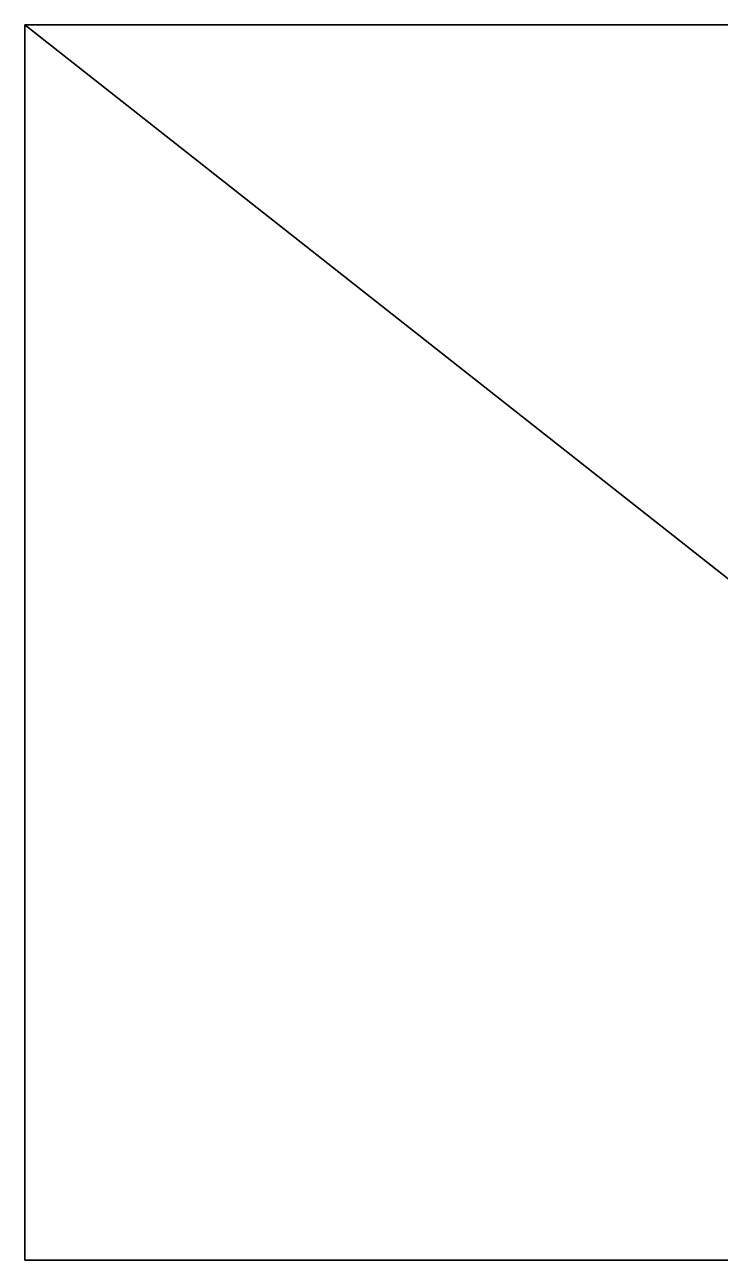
# Model space of a CAD drawing. Extents: x -2332 to 11, y -411 to 679.
# Drawn here: x -862 to -480, y 0 to 679 of the extents above; entities that cross this region are included whole.
import ezdxf

# ---------------------------------------------------------------- set-up
doc = ezdxf.new("R2010")
doc.units = 0
doc.header["$LTSCALE"] = 25.4
doc.layers.get('0').update_dxf_attribs({"linetype": 'CONTINUOUS'})
doc.layers.add('ABF_CUTTINGLINES', color=22, linetype='CONTINUOUS')

# ---------------------------------------------------------------- blocks, each defined once
blk = doc.blocks.new('GROUP9_2')
at = {"layer": 'ABF_CUTTINGLINES', "color": 0}
blk.add_polyline3d([(-861.92, 0, 0), (0, 0, 0), (0, 679, 0), (-861.92, 679, 0), (-861.92, 0, 0)], close=True, dxfattribs=at)
blk = doc.blocks.new('_______2')
at = {"layer": 'ABF_CUTTINGLINES', "color": 0}
for p, q in [((-861.92, 679), (-861.92, 0)), ((0, 679), (-861.92, 679)), ((0, 679, 18), (-861.92, 679, 18)), ((-861.92, 679, 18), (-861.92, 0, 18)), ((0, 679), (-861.92, 679)), ((-861.92, 679), (-861.92, 679, 18)), ((0, 679, 18), (-861.92, 679, 18)), ((-861.92, 679), (-861.92, 0)), ((-861.92, 679, 18), (-861.92, 0, 18)), ((-861.92, 679), (-861.92, 679, 18)), ((-861.92, 0), (0, 0)), ((-861.92, 0, 18), (0, 0, 18)), ((-861.92, 0), (0, 0)), ((-861.92, 0, 18), (0, 0, 18)), ((-861.92, 0), (-861.92, 0, 18)), ((-861.92, 0), (-861.92, 0, 18))]:
    blk.add_line(p, q, dxfattribs=at)
blk.add_blockref('GROUP9_2', (0, 0, 18), dxfattribs=at)
at = {"color": 0}
mesh = blk.add_polyface(dxfattribs=at)
corners = [(-861.92, 679), (0, 0), (-861.92, 0), (0, 679)]
mesh.append_faces([[corners[k] for k in face] for face in [(0, 1, 2), (1, 0, 3)]], dxfattribs={"vtx0": -1, "color": 0})
at = {"color": 7}
mesh = blk.add_polyface(dxfattribs=at)
corners = [(0, 0, 18), (-861.92, 679, 18), (-861.92, 0, 18), (0, 679, 18)]
mesh.append_faces([[corners[k] for k in face] for face in [(0, 1, 2), (1, 0, 3)]], dxfattribs={"vtx0": -1, "color": 7})
at = {"color": 0}
mesh = blk.add_polyface(dxfattribs=at)
corners = [(-861.92, 679, 18), (0, 679), (-861.92, 679), (0, 679, 18)]
mesh.append_faces([[corners[k] for k in face] for face in [(0, 1, 2), (1, 0, 3)]], dxfattribs={"vtx0": -1, "color": 0})
mesh = blk.add_polyface(dxfattribs=at)
corners = [(-861.92, 679, 18), (-861.92, 0), (-861.92, 0, 18), (-861.92, 679)]
mesh.append_faces([[corners[k] for k in face] for face in [(0, 1, 2), (1, 0, 3)]], dxfattribs={"vtx0": -1, "color": 0})
mesh = blk.add_polyface(dxfattribs=at)
corners = [(0, 0, 18), (-861.92, 0), (0, 0), (-861.92, 0, 18)]
mesh.append_faces([[corners[k] for k in face] for face in [(0, 1, 2), (1, 0, 3)]], dxfattribs={"vtx0": -1, "color": 0})
blk = doc.blocks.new('THICKNESS_18')
at = {"color": 0}
blk.add_blockref('_______2', (0, 0), dxfattribs=at)

msp = doc.modelspace()

# ---------------------------------------------------------------- block references
at = {"color": 0}
msp.add_blockref('THICKNESS_18', (0, 0), dxfattribs=at)

doc.saveas('drawing.dxf')
